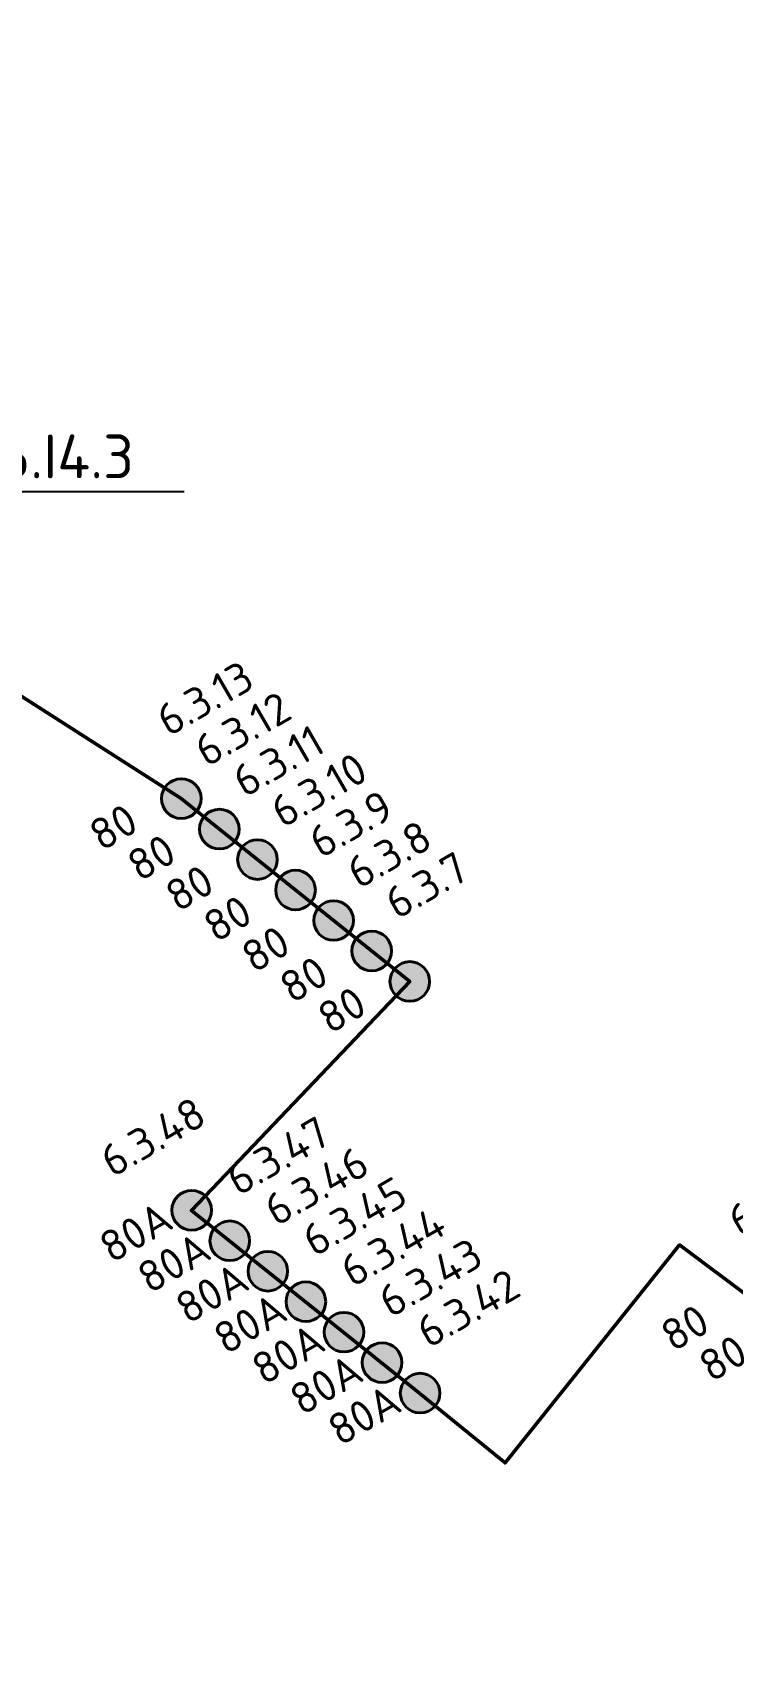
# Model space of a CAD drawing. Header units: millimetres. Extents: x -500444 to 437433, y -1435259 to 1593622.
# Drawn here: x -56609 to -52611, y -1308103 to -1298805 of the extents above; entities that cross this region are included whole.
import ezdxf
from ezdxf import colors
from ezdxf.entities.mleader import LeaderData, LeaderLine
from ezdxf.math import Vec2, Vec3

# ---------------------------------------------------------------- set-up
doc = ezdxf.new("R2010")
doc.units = ezdxf.units.MM
doc.layers.add('_Гр.ЩД-2C.7.6.I4.3', color=6, linetype='Continuous', lineweight=50)
doc.layers.add('DLX_LUM 4', color=5, linetype='Continuous', lineweight=40)
doc.layers.add('DLX_LUM 5', color=7, linetype='Continuous', lineweight=40, true_color=0xfa2205)
doc.styles.add('ISOCPEUR', font='isocpeur.ttf', dxfattribs={"height": 250})
doc.styles.add('TableTextStyle', font='isocpeur.ttf', dxfattribs={"width": 0.9})

# ---------------------------------------------------------------- blocks, each defined once
blk = doc.blocks.new('A$Cab2378fa')
at = {"lineweight": 25, "true_color": 0xfff5f5}
h = blk.add_hatch(color=7, dxfattribs=at)
h.dxf.hatch_style = 1
h.paths.add_polyline_path([(0, 0), (-141.563621815294, -170.2577550872229, 0.1749231821694599), (2.967164162546396, -222.4173093796708, 0.1978084390242711), (162.3200226016343, -156.8074341095053)])
h.paths.add_polyline_path([(-163.1532956101, 157.6124081457965), (-0.005006659775972366, 0.004836623556911945), (147.8183996863663, 177.8018198814243, 0.1753976429270719), (2.967164162546396, 230.2278007939458, 0.2090141411030591)])
at = {"lineweight": 25}
h = blk.add_hatch(color=256, dxfattribs=at)
h.paths.add_polyline_path([(162.3200226016343, -156.8074341095053, 0.442338187719691), (147.8289509192109, 177.7930304361507), (0, 0)])
h.paths.add_polyline_path([(-141.563621815294, -170.2577550872229), (0, 0), (-163.1532956101, 157.6124081457965, 0.4300962011212718)])
blk.add_circle((2.967164162546396, 3.905245705973357), 226.3225550869645)
blk = doc.blocks.new('Гр.ЩД-2C.7.6.I4.3')
at = {"layer": '_Гр.ЩД-2C.7.6.I4.3', "color": 18, "true_color": 0x000000, "style": 'TableTextStyle'}
for s, p in [('80', (31150.74027346287, 82867.24980071979, 8800)), ('80', (31368.24710940038, 82693.20180964842, 8800)), ('80', (31585.75394533789, 82519.15381857706, 8800)), ('80', (31803.26078127541, 82345.1058275057, 8800)), ('80', (32020.76761721291, 82171.0578364341, 8800)), ('80', (32238.27445315043, 81997.00984536274, 8800)), ('80', (32455.78128908794, 81822.96185429138, 8800)), ('80А', (31208.52572100361, 80513.89066986064, 8800)), ('80А', (31426.03255694108, 80339.84267878928, 8800)), ('80А', (31643.53939287856, 80165.79468771769, 8800)), ('80А', (31861.04622881603, 79991.74669664633, 8800)), ('80', (34415.5015368381, 80007.84254814079, 8800)), ('80А', (32078.55306475352, 79817.69870557473, 8800)), ('80', (34633.00851228453, 79833.7945570692, 8800)), ('80А', (32296.05990069099, 79643.65071450337, 8800)), ('80А', (32513.56673662847, 79469.60272343177, 8800))]:
    blk.add_text(s, height=180, rotation=30, dxfattribs=at).set_placement(p)
at = {"layer": '_Гр.ЩД-2C.7.6.I4.3', "ltscale": 100, "style": 'TableTextStyle'}
for tag, p in [('80', (21191.1475269934, 89108.27703904384, 8800)), ('80', (21408.65450243982, 88934.22904797224, 8800)), ('80', (21626.16147788624, 88760.18105690088, 8800)), ('80', (21843.66845333269, 88586.13306582929, 8800)), ('80', (22061.17542877911, 88412.08507475792, 8800)), ('80', (22278.68240422553, 88238.03708368633, 8800)), ('80', (22496.18937967195, 88063.98909261497, 8800)), ('80А', (24280.53604172631, 87770.43776499014, 8800)), ('80А', (24498.04301717276, 87596.38977391878, 8800)), ('80А', (24715.54999261918, 87422.34178284742, 8800)), ('80А', (24933.0569680656, 87248.29379177606, 8800)), ('80А', (25150.56394351205, 87074.24580070446, 8800)), ('80А', (25368.07091895847, 86900.1978096331, 8800)), ('80', (26550.15937768081, 86890.37000933057, 8800)), ('80А', (25585.57789440489, 86726.14981856174, 8800)), ('80', (26767.66635312726, 86716.3220182592, 8800)), ('80', (26985.17332857371, 86542.27402718784, 8800)), ('80', (27202.68030402013, 86368.22603611648, 8800)), ('80', (27420.18727946658, 86194.17804504512, 8800)), ('80', (27637.69425491303, 86020.13005397352, 8800)), ('80', (27855.20123035945, 85846.08206290216, 8800)), ('80', (27701.38579564112, 84296.26326216059, 8800)), ('80', (27918.89277108754, 84122.215271089, 8800)), ('80', (28136.39974653396, 83948.16728001763, 8800)), ('80', (28353.90672198038, 83774.11928894627, 8800)), ('80', (28571.4136974268, 83600.07129787467, 8800)), ('80', (31534.75343851584, 83522.54453817708, 8800)), ('80', (28788.92067287322, 83426.02330680331, 8800)), ('80', (31752.26027445334, 83348.49654710572, 8800)), ('80', (29006.42764831964, 83251.97531573172, 8800)), ('80', (31969.76711039089, 83174.44855603436, 8800)), ('80', (32187.27394632839, 83000.400564963, 8800)), ('80', (32404.78078226589, 82826.3525738914, 8800)), ('80', (32622.28761820339, 82652.30458282004, 8800)), ('80', (32839.79445414095, 82478.25659174868, 8800)), ('80А', (31214.4555036371, 81004.59628254338, 8800)), ('80А', (31932.9024373342, 80899.06581247994, 8800)), ('80А', (32150.4092732717, 80725.01782140834, 8800)), ('80', (34799.51470189106, 80663.13728559809, 8800)), ('80А', (32367.9161092092, 80550.96983033698, 8800)), ('80', (35017.02167733749, 80489.0892945265, 8800)), ('80А', (32585.4229451467, 80376.92183926539, 8800)), ('80А', (32802.92978108414, 80202.87384819402, 8800)), ('80', (35234.52865278396, 80315.04130345513, 8800)), ('80А', (33020.43661702164, 80028.82585712243, 8800)), ('80', (35452.03562823038, 80140.99331238377, 8800)), ('80', (35669.5426036768, 79966.94532131217, 8800)), ('80', (35887.04957912322, 79792.89733024081, 8800)), ('80', (36104.55655456964, 79618.84933916945, 8800)), ('80А', (35636.19928078669, 77045.4858993371, 8800)), ('80А', (35853.70625623305, 76871.4379082655, 8800)), ('80А', (36071.21323167953, 76697.38991719414, 8800)), ('80А', (36288.72020712595, 76523.34192612278, 8800)), ('80А', (36506.22718257237, 76349.29393505142, 8800)), ('80А', (36723.73415801879, 76175.24594397983, 8800)), ('80А', (36941.24113346521, 76001.19795290846, 8800))]:
    blk.add_attdef(tag, p, '', height=180, rotation=30, dxfattribs=at)
blk = doc.blocks.new('_Dot')
at = {"color": 0, "linetype": 'ByBlock', "lineweight": -2}
blk.add_line((-0.5, 0), (-1, 0), dxfattribs=at)
at = {"color": 0, "linetype": 'ByBlock', "const_width": 0.5}
blk.add_lwpolyline([(-0.25, 0, 1), (0.25, 0, 1)], format="xyb", close=True, dxfattribs=at)

msp = doc.modelspace()

# ---------------------------------------------------------------- linework, layer by layer
at = {"layer": '_Гр.ЩД-2C.7.6.I4.3', "ltscale": 100}
msp.add_lwpolyline([(-52496.01996817802, -1306042.201282368), (-52913.09435695782, -1305729.853624926), (-53909.81920765136, -1306975.453923627), (-54396.47122315248, -1306578.48851024), (-55701.51223877736, -1305534.200563811), (-54454.25667069493, -1304225.129379381), (-55759.29768631999, -1303180.841432952), (-56957.1448875356, -1302414.440069772), (-58289.10702174945, -1303453.363252234), (-59594.14887442801, -1302409.075305805), (-60217.1626649648, -1301903.061351585), (-59438.84985762836, -1300876.088856057), (-60745.37529238826, -1299814.968558635), (-61706.98961149972, -1299975.283503698), (-63012.03146417829, -1298930.99555727), (-64047.34410448783, -1298037.007629223), (-64797.86170831589, -1298639.396852498), (-66102.90356099444, -1297595.108906069)], dxfattribs=at)

# ---------------------------------------------------------------- block references
at = {"layer": '_Гр.ЩД-2C.7.6.I4.3'}
ref = msp.add_blockref('Гр.ЩД-2C.7.6.I4.3', (-87365.71603844142, -1386353.668416946), dxfattribs=at)
ref.add_attrib('80А', '6.3.42', (-54345.27942141978, -1306324.842559824, 8800), dxfattribs={"ltscale": 100, "height": 180, "rotation": 30, "style": 'TableTextStyle'})
ref.add_attrib('80А', '6.3.43', (-54562.78625735728, -1306150.794568752, 8800), dxfattribs={"ltscale": 100, "height": 180, "rotation": 30, "style": 'TableTextStyle'})
ref.add_attrib('80А', '6.3.44', (-54780.29309329472, -1305976.746577681, 8800), dxfattribs={"ltscale": 100, "height": 180, "rotation": 30, "style": 'TableTextStyle'})
ref.add_attrib('80А', '6.3.45', (-54997.79992923222, -1305802.698586609, 8800), dxfattribs={"ltscale": 100, "height": 180, "rotation": 30, "style": 'TableTextStyle'})
ref.add_attrib('80А', '6.3.46', (-55215.30676516972, -1305628.650595538, 8800), dxfattribs={"ltscale": 100, "height": 180, "rotation": 30, "style": 'TableTextStyle'})
ref.add_attrib('80А', '6.3.47', (-55432.81360110722, -1305454.602604466, 8800), dxfattribs={"ltscale": 100, "height": 180, "rotation": 30, "style": 'TableTextStyle'})
ref.add_attrib('80А', '6.3.48', (-56151.26053480431, -1305349.072134403, 8800), dxfattribs={"ltscale": 100, "height": 180, "rotation": 30, "style": 'TableTextStyle'})
ref.add_attrib('80', '6.3.6', (-52566.20133655035, -1305690.531131348, 8800), dxfattribs={"ltscale": 100, "height": 180, "rotation": 30, "style": 'TableTextStyle'})
ref.add_attrib('80', '6.3.7', (-54525.92158430046, -1303875.411825197, 8800), dxfattribs={"ltscale": 100, "height": 180, "rotation": 30, "style": 'TableTextStyle'})
ref.add_attrib('80', '6.3.8', (-54743.42842023802, -1303701.363834126, 8800), dxfattribs={"ltscale": 100, "height": 180, "rotation": 30, "style": 'TableTextStyle'})
ref.add_attrib('80', '6.3.9', (-54960.93525617552, -1303527.315843055, 8800), dxfattribs={"ltscale": 100, "height": 180, "rotation": 30, "style": 'TableTextStyle'})
ref.add_attrib('80', '6.3.10', (-55178.44209211302, -1303353.267851983, 8800), dxfattribs={"ltscale": 100, "height": 180, "rotation": 30, "style": 'TableTextStyle'})
ref.add_attrib('80', '6.3.11', (-55395.94892805052, -1303179.219860912, 8800), dxfattribs={"ltscale": 100, "height": 180, "rotation": 30, "style": 'TableTextStyle'})
ref.add_attrib('80', '6.3.12', (-55613.45576398808, -1303005.17186984, 8800), dxfattribs={"ltscale": 100, "height": 180, "rotation": 30, "style": 'TableTextStyle'})
ref.add_attrib('80', '6.3.13', (-55830.96259992558, -1302831.123878769, 8800), dxfattribs={"ltscale": 100, "height": 180, "rotation": 30, "style": 'TableTextStyle'})
at = {"layer": 'DLX_LUM 4', "ltscale": 100, "xscale": 0.5, "yscale": 0.5, "zscale": 0.5}
for p in [(-55760.78126840126, -1303182.794055805), (-55543.27443246376, -1303356.842046877), (-55325.76759652625, -1303530.890037948), (-55108.26076058874, -1303704.93802902), (-54890.75392465123, -1303878.986020091), (-54673.24708871372, -1304053.034011163), (-54455.7402527762, -1304227.082002234)]:
    msp.add_blockref('A$Cab2378fa', p, dxfattribs=at)
at = {"layer": 'DLX_LUM 5', "ltscale": 100, "xscale": 0.5, "yscale": 0.5, "zscale": 0.5}
for p in [(-55701.51223877736, -1305534.200563811), (-55484.00540283987, -1305708.248554883), (-55266.4985669024, -1305882.296545954), (-55048.99173096492, -1306056.344537026), (-54831.48489502743, -1306230.392528097), (-54613.97805908996, -1306404.440519169), (-54396.47122315248, -1306578.48851024)]:
    msp.add_blockref('A$Cab2378fa', p, dxfattribs=at)

# ---------------------------------------------------------------- leaders
at = {"layer": '_Гр.ЩД-2C.7.6.I4.3'}
ml = msp.add_multileader_mtext('Standard', dxfattribs=at)
ml.set_content('Гр.ЩД-2C.7.6.I4.3', color=256, style='ISOCPEUR')
ml.set_leader_properties()
ml.set_arrow_properties(name='DOT')
ml.build(insert=Vec2(0, 0))
ml.multileader.update_dxf_attribs({"has_dogleg": 0, "text_left_attachment_type": 6, "text_right_attachment_type": 6, "arrow_head_size": 100})
ctx = ml.context
ctx.base_point, ctx.char_height, ctx.arrow_head_size, ctx.landing_gap_size, ctx.plane_origin = Vec3(-58804.61698207098, -1301425.998646569), 250, 100, 200, Vec3(29180.80190709434, -1173978.851704941)
ctx.left_attachment, ctx.right_attachment = 6, 6
notes = []
notes.append((ctx, [(0, (1, 1, 0), (-58812.61698207098, -1301425.998646569), (1, 0), 8, [(1, [(-59828.00626129658, -1301389.575103821)], 0, [])])]))
ctx.mtext.insert, ctx.mtext.flow_direction = Vec3(-58604.61698207098, -1301100.998646569), 5
for ctx, leaders in notes:
    for number, flags, end, landing, length, lines in leaders:
        leader = LeaderData()
        leader.index, (leader.has_last_leader_line, leader.has_dogleg_vector, leader.attachment_direction) = number, flags
        leader.last_leader_point, leader.dogleg_vector, leader.dogleg_length = Vec3(end), Vec3(landing), length
        for number, points, colour, breaks in lines:
            line = LeaderLine()
            line.index, line.vertices, line.color, line.breaks = number, Vec3.list(points), colors.encode_raw_color(colour), breaks
            leader.lines.append(line)
        ctx.leaders.append(leader)

doc.saveas('drawing.dxf')
